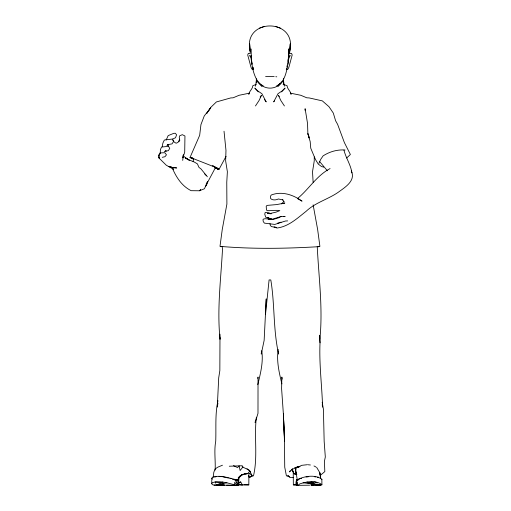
<?xml version="1.0" encoding="UTF-8"?>
<svg xmlns="http://www.w3.org/2000/svg" width="511" height="511" viewBox="0 0 511 511"><rect width="100%" height="100%" fill="white"/><g stroke="black" fill="none" stroke-linecap="round" stroke-linejoin="round"><path stroke-width="0.77" d="M314.259 156.928L314.246 160.901L312.515 171.747L313.122 182.267M226.705 485.195L238.465 485.373L238.573 481.962L238.465 485.373L214.077 485.105L212.327 484.626L211.707 483.63L211.848 478.194L212.729 477.146C221.206 474.61 229.599 478.532 237.819 480.008M220.043 337.714L220.037 339.259C216.881 308.676 221.046 278.15 222.592 247.637M236.912 485.143L238.465 485.373L238.829 477.932C241.135 474.713 245.12 473.556 248.921 473.608L248.812 484.869L238.528 485.041M256.305 82.788L256.33 79.033M291.072 94.567C290.938 91.175 287.188 89.221 287.035 85.663L283.081 84.334M236.932 479.906L238.503 479.925L237.187 480.008L237.13 485.45C229.126 483.61 220.816 480.193 212.538 482.576L211.707 483.63M286.978 67.165L286.99 65.804M314.604 484.69L321.738 485.105L321.911 484.626C315.76 480.001 306.702 481.618 299.848 483.885C294.968 488.688 295.441 481.017 297.236 479.235M219.986 334.137L219.845 370.558L218.702 377.878L217.29 407.069M320.64 477.842L319.72 472.503L316.66 467.38M234.645 484.945L234.69 482.224L237.13 485.45M296.763 485.092L293.346 484.869L293.237 473.608L294.585 473.55M159.151 156.794L159.1 158.135L166.286 165.219L173.561 169.294L171.913 167.589M215.131 470.12C215.655 460.424 213.943 450.964 215.725 441.242C216.242 427.726 214.959 413.987 217.98 400.681M256.375 417.206C253.961 436.656 258.004 456.591 253.501 475.779L250.192 476.974L252.057 475.562L249.362 470.292M278.169 349.383C276.419 361.124 279.127 372.551 281.887 383.895M322.224 404.744L322.594 407.069C321.956 385.562 319.075 364.337 320.02 342.798L319.854 339.259C323.009 308.676 318.845 278.15 317.293 247.637M238.56 484.696L238.829 477.932L241.562 475.109M256.388 82.788L256.624 79.045L255.545 86.218M251.188 49.05C251.15 61.914 251.993 76.944 261.926 86.302L261.089 85.024M213.183 477.255L213.828 472.183L215.22 468.868L218.005 467.067L222.47 465.214M304.978 110.242L305.124 108.715L307.533 123.406L307.877 133.697L310.177 141.56L310.758 148.222L315.44 159.451L318.251 164.088L321.521 166.541L323.68 167.135M252.057 62.738L251.904 64.303L251.042 58.286L249.694 55.514L250.607 56.351M261.562 350.948L261.255 354.072L264.142 340.377L266.225 298.897L265.516 314.367L269.086 279.939L270.804 279.939C274.912 304.518 273.066 329.793 278.636 354.072L278.399 351.728M207.428 181.552L206.553 185.416L205.365 186.311M182.708 160.416L183.36 155.018M183.296 154.852L182.881 157.842L184.714 152.144L184.95 136.003L182.338 134.674L179.712 135.773L179.265 137.395L179.763 140.301L178.933 141.266L179.521 139.203M255.506 420.266L255.136 422.597L257.991 413.342L258.029 377.035L257.8 378.434M217.667 404.744L217.922 403.192M193.132 161.54L193.675 158.499M207.517 181.597L204.464 188.751L199.424 190.775L191.146 190.68C181.967 186.176 176.212 177.291 172.36 168.132M162.211 146.708L162.875 143.106L164.197 140.321L164.829 139.886L172.52 139.049L173.689 141.298L172.022 143.878L168.279 144.562L166.956 145.488L167.704 144.345M296.431 467.195L295.722 470.548L297.076 478.641M287.987 64.303L288.843 58.286L290.197 55.514L289.283 56.351M309.64 485.188L296.367 485.373L296.725 484.013M257.806 384.642C260.431 373.567 263.44 362.42 261.792 350.961M158.966 155.561L159.432 154.22L159.023 155.433M321.694 479.663L321.853 479.184C314.489 474.131 303.988 476.278 296.38 480.008L297.012 480.008M287.961 60.234L288.44 58.81C287.291 68.589 286 79.569 277.958 86.302L279.638 83.747M299.05 479.414L297.491 479.503L296.399 482.729L296.425 485.45L297.517 482.224L297.549 484.945M166.145 140.071L168.183 135.607L173.734 133.352L175.324 133.25L176.595 134.795L175.548 137.727L172.801 138.986M237.653 479.222C236.906 480.992 234.179 479.522 232.671 479.286M318.902 163.284L320.793 159.247L323.099 155.874C329.665 151.633 337.19 149.48 345.034 149.991M226.06 156.334L219.078 169.262L218.171 169.358L212.774 165.826M215.482 167.563L207.262 182.983L206.137 184.101M286.275 69.196L286.62 68.551M290.203 470.733L289.526 471.947L292.631 468.919M255.474 105.956L259.096 100.463L261.447 95.378L260.15 97.013M207.102 112.899L210.896 107.265L216.383 101.951L230.768 97.92L233.08 97.812L239.097 95.282L249.566 93.13M206.751 113.487L207.638 112.209M208.533 110.932L210.762 107.738L204.259 115.933L200.944 124.601L199.667 135.332L190.086 157.35L192.813 158.499L190.086 157.35L193.656 159.362M274.554 100.731L273.685 101.893L277.99 93.724L282.149 90.894L285.068 88.071L281.561 91.903M242.981 466.856L240.119 470.548L239.129 465.853L237.583 467.591L233.463 465.655M179.763 140.301L177.79 142.537L176.084 143.214L174.277 142.096L172.839 140.295M238.49 477.446C240.624 474.598 244.201 473.614 247.618 473.62M283.912 201.468L281.414 203.934M238.503 483.738L240.713 481.937L242.457 485.092L238.58 484.326M200.542 189.664L199.424 190.775L200.612 189.881M292.388 468.938L291.34 469.845L297.677 466.83L299.963 466.639M346.694 157.995L350.386 154.494L344.382 142.575L337.624 124.371L335.606 120.768L333.306 113.072L328.982 106.703L322.332 100.871L309.123 97.92L306.811 97.812L300.794 95.282L290.325 93.13M248.41 476.444L249.528 477.549L252.057 475.562L248.199 472.145M164.318 151.729L165.174 151.109L168.298 150.713L169.754 148.401L168.541 146.338L161.553 147.053L160.403 149.602L160.224 153.824M330.08 168.579C316.603 175.631 308.938 189.204 297.434 198.6L302.039 201.149C293.205 194.691 281.785 190.91 271.2 195.03L270.543 196.198L270.415 198.044L271.2 199.06C273.417 200.414 276.132 200.012 278.393 198.977L283.024 199.948M320.569 475.141L324.817 471.589L324.421 461.299L325.315 456.975L324.159 441.242L323.412 409.158L322.185 402.227M286.55 69.694L288.051 68.998L288.881 67.273L292.183 54.945L291.538 53.361L289.641 53.489L290.248 43.857L289.667 51.33C298.085 17.495 241.805 17.495 250.224 51.33L249.643 43.857L250.249 53.489L248.352 53.361L247.707 54.945L251.01 67.273L251.84 68.998L253.341 69.694M280.993 216.472L278.623 217.807L273.5 219.353L268.46 219.379L270.785 219.487M276.649 85.835L278.661 84.756L282.711 81.153C275.959 90.594 263.912 90.332 257.18 81.153L261.23 84.756L263.242 85.835M297.236 467.591L301.688 465.329L307.462 464.697M218.606 484.038L222.796 482.045M220.682 476.629L223.026 476.622M301.183 478.475L299.765 478.456L301.33 478.532M264.308 26.438L259.428 28.169M282.87 203.697L284.819 203.008L276.7 204.585L266.985 205.409L266.205 206.348L266.474 209.912L267.151 210.679C271.398 210.877 275.64 209.88 279.843 210.621L275.985 212.148L270.223 213.477L267.4 213.464L271.303 213.822L267.917 212.493L265.183 212.506L264.749 214.154L265.694 217.201L271.36 219.021M317.107 246.87L319.899 246.359L317.644 229.528L313.128 204.834M217.986 484.594L216.511 485.035L224.348 485.156M277.384 223.262L281.05 222.17M239.282 482.327L240.713 481.937M162.255 157.318L164.944 156.717L166.477 154.827L164.791 152.712L160.032 152.93L158.614 155.619L159.1 158.135L159.036 156.845M214.697 477.063L216.21 476.686M229.279 466.224L242.297 465.738L242.214 466.83L248.55 469.845M217.839 484.715L216.511 485.035L224.386 484.913M226.954 482.761L216.511 485.035L222.79 484.664M256.203 84.456L252.849 85.663C252.696 89.221 248.946 91.175 248.819 94.567M241.492 474.764L243.057 474.464M245.395 474.01L246.954 473.71L246.538 473.678M306.051 477.019L308.772 476.674M308.088 483.24L315.121 481.956L317.165 483.112M294.726 467.488L298.513 467.06M317.312 477.274L318.449 477.146M265.611 76.586L274.19 76.593M297.951 479.886L296.38 480.008L297.887 479.982M287.642 220.893L285.432 221.02L274.822 224.431L264.442 223.141L263.306 221.697L262.954 219.685L263.836 218.906L265.765 218.721L271.616 219.468M308.574 135.236L309.104 138.015M319.043 246.66C286.09 248.633 252.849 249.202 219.992 246.359L222.247 229.528L226.897 204.055L226.769 182.267L227.376 171.747L225.645 160.901L225.977 150.349L224.029 131.231M214.077 485.105L221.953 484.664M296.214 473.608L293.237 473.608M293.346 484.869L295.984 484.76M297.491 479.503L299.05 479.484M310.739 484.913L313.85 484.875L311.225 484.703M311.199 485.169L320.569 485.035L319.298 484.613M297.715 479.918L296.329 479.925L296.367 485.373M321.719 479.593L321.853 479.184L321.911 484.626M237.168 479.918L238.503 479.925M231.228 478.456L229.956 478.475M311.25 484.901L320.569 485.035L319.056 484.703M233.303 479.484L234.734 479.503L238.465 485.373M237.187 480.008L235.603 479.893M243.862 484.69L248.812 484.869M293.352 477.625L290.357 477.549L287.834 475.562L289.699 476.974L286.39 475.779L284.736 467.182L284.429 440.118L283.381 414.044L281.599 388.615L281.861 377.035L282.2 379.13M233.137 479.414L234.734 479.503M297.677 466.83L299.216 466.92M275.806 76.733L276.777 76.803M244.584 473.525L245.887 473.627M238.183 477.881L238.829 477.932M308.203 464.774L310.42 464.997M276.24 227.389L271.322 226.59L270.306 225.332L269.987 223.646M220.848 246.66L222.783 246.87M276.151 227.363L274.068 227.12L277.064 228.027C288.689 226.507 297.3 218.235 306.108 211.318C315.236 202.573 327.947 199.386 338.218 192.289C344.855 187.371 355.995 180.9 351.351 170.987M283.714 216.402L285.138 216.581L281.42 216.402L272.082 219.27L267.77 217.769L271.341 219.04M303.068 482.761L320.569 485.035M223.69 483.208L215.131 481.956L215.687 483.189M171.702 167.071L168.841 166.567L173.561 167.8L176.71 167.959L173.133 167.327M222.687 476.763L228.385 478.021M314.303 476.686L315.779 476.967M190.705 157.848L193.382 158.41L190.086 157.35L217.098 167.966L212.748 165.73M306.926 482.045L315.268 483.872M295.447 474.048L293.927 473.71L295.997 474.342M306.811 476.622L307.379 476.763M296.846 474.342L294.285 473.62L292.905 472.081L292.209 469.558M280.456 28.169L275.582 26.438M215.048 168.03L219.078 169.262L217.201 168.362L218.171 169.358L217.648 168.062M311.071 481.771L313.262 482.525M313.978 465.936L315.99 467.022M219.027 476.348L219.347 476.533M207.377 176.8L201.059 168.988L198.932 167.34L197.431 163.897L194.199 162L187.671 159.33L185.25 157.918L189.313 160.211L183.174 155.957M204.668 173.97L206.297 175.465M247.03 468.67L250.358 471.947L249.355 470.133M258.33 91.903L254.823 88.071L257.742 90.894L261.9 93.724L266.205 101.893L264.462 99.568M319.496 161.425L327.404 170.789M279.306 96.47L278.444 95.378L280.795 100.463L284.41 105.956M282.404 199.469L284.039 201.768M211.848 478.194L212.41 479.184M308.74 135.23L307.877 133.697L309.014 137.235M248.512 475.588L249.528 477.549M296.706 474.387L295.313 471.302L296.01 473.02M292.177 469.468L293.365 472.119L292.298 469.564M253.271 68.551L252.868 67.656L253.296 68.985M343.948 150.17C345.921 158.071 350.865 164.944 351.894 172.91M284.34 86.218L283.356 79.754M351.325 170.968L351.702 172.264M320.659 478.168L319.72 472.503L320.659 476.45M252.913 67.165L253.169 68.378M295.269 468.395L296.112 472.828M165.781 150.304L166.005 151.786M251.45 58.81L251.693 61.844L251.271 55.488M283.362 80.546L283.599 84.289L283.554 78.279M319.65 335.395L319.854 339.259M319.643 335.714L320.02 342.798M168.464 144.498L168.483 146.433M320.621 476.271L320.627 477.779M288.702 49.05L288.198 61.844L289.015 53.636L288.702 49.05M297.97 479.957L296.38 480.008L297.958 479.982M284.582 441.089L283.381 414.044L284.582 441.089"/></g></svg>
